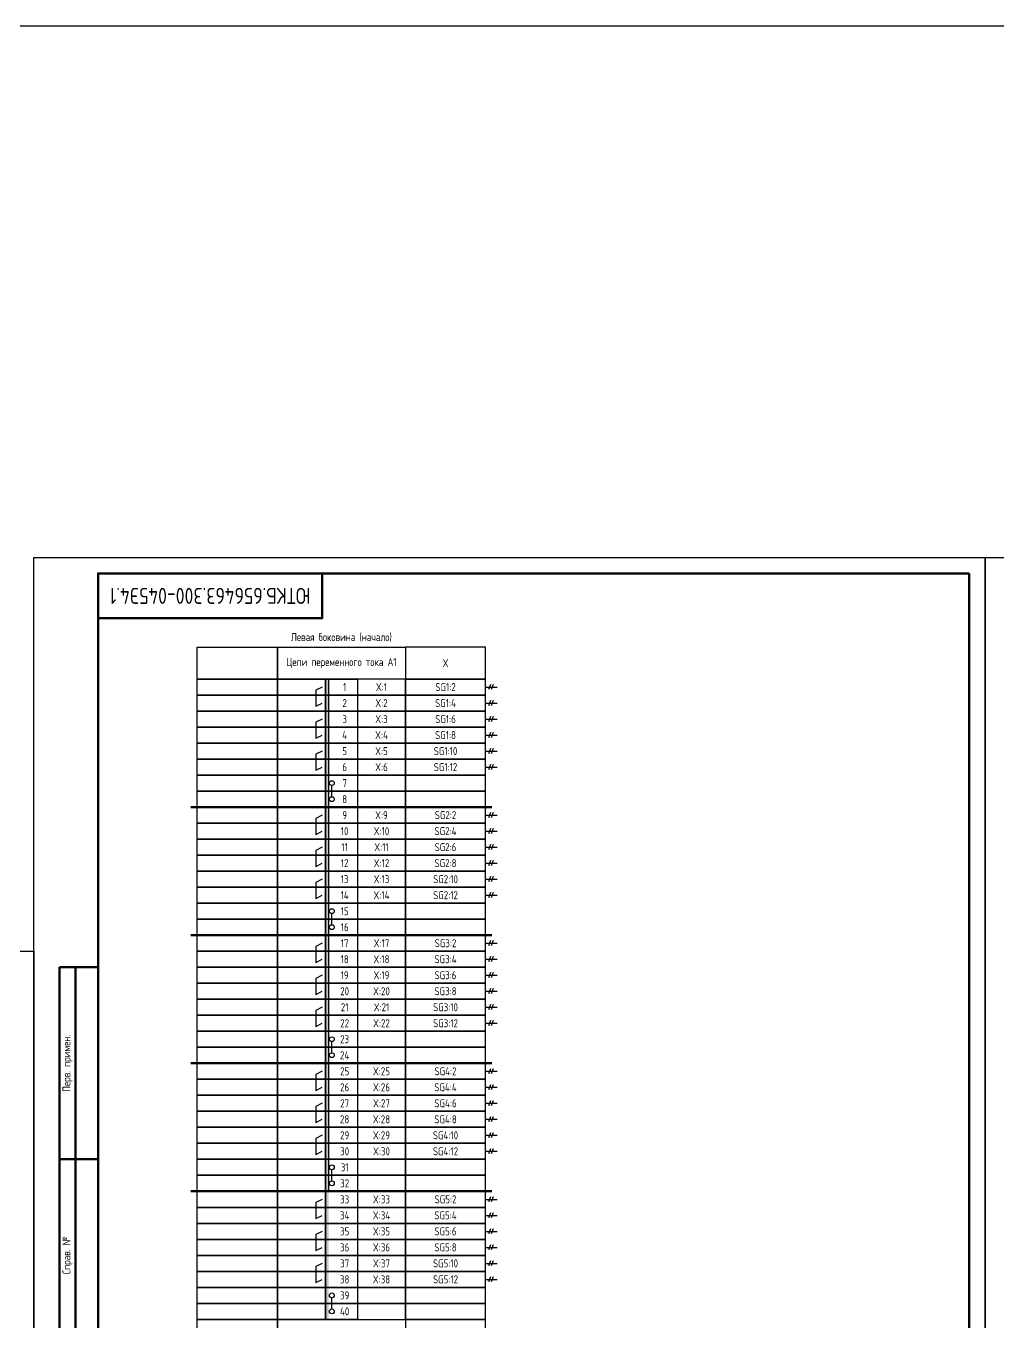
# Model space of a CAD drawing. Header units: millimetres. Extents: x -1117 to 2934, y -90 to 586.
# Drawn here: x 2097.5 to 2401, y 181.2 to 586 of the extents above; entities that cross this region are included whole.
import ezdxf

# ---------------------------------------------------------------- set-up
doc = ezdxf.new("R2010")
doc.units = ezdxf.units.MM
doc.styles.add('Gost_type_A', font='GOST_A.TTF')

# ---------------------------------------------------------------- blocks, each defined once
blk = doc.blocks.new('Штамп левый верхний')
at = {"lineweight": 50}
for points in [[(-12, 0), (-7, 0), (-7, -60), (-12, -60)], [(-7, 0), (0, 0), (0, -60), (-7, -60)], [(-12, -60), (-7, -60), (-7, -120), (-12, -120)], [(-7, -60), (0, -60), (0, -120), (-7, -120)]]:
    blk.add_lwpolyline(points, close=True, dxfattribs=at)
at = {"char_height": 2.5, "width": 60, "attachment_point": 5, "rotation": 90, "style": 'Gost_type_A'}
for s, insert in [('Перв. примен.', (-9.5, -30)), ('Справ. №', (-9.5, -90))]:
    blk.add_mtext(s, dxfattribs=dict(at, insert=insert))
blk = doc.blocks.new('Штамп угловой верхний')
at = {"lineweight": 50}
blk.add_lwpolyline([(0, 0), (70, 0), (70, -14), (0, -14)], close=True, dxfattribs=at)
blk = doc.blocks.new('Формат_А3')
blk.add_lwpolyline([(-420, 297), (0, 297), (0, 0), (-420, 0)], close=True)

msp = doc.modelspace()

# ---------------------------------------------------------------- hatches: boundary and pattern name
h = msp.add_hatch(color=256)
h.dxf.hatch_style = 1
h.paths.add_polyline_path([(2192, 382), (2191, 382), (2191, 342), (2192, 342)])
h = msp.add_hatch(color=256)
h.dxf.hatch_style = 1
h.paths.add_polyline_path([(2192, 342), (2191, 342), (2191, 302), (2192, 302)])
h = msp.add_hatch(color=256)
h.dxf.hatch_style = 1
h.paths.add_polyline_path([(2192, 302), (2191, 302), (2191, 262), (2192, 262)])
h = msp.add_hatch(color=256)
h.dxf.hatch_style = 1
h.paths.add_polyline_path([(2191, 182), (2192, 182), (2192, 262), (2191, 262)])

# ---------------------------------------------------------------- linework, layer by layer
for p, q in [((2241, 379.5), (2244.62, 379.5)), ((2242.54, 380.31), (2241.96, 378.69)), ((2243.33, 380.31), (2242.75, 378.69)), ((2241, 374.5), (2244.62, 374.5)), ((2242.54, 375.31), (2241.96, 373.69)), ((2243.33, 375.31), (2242.75, 373.69)), ((2241, 369.5), (2244.62, 369.5)), ((2242.54, 370.31), (2241.96, 368.69)), ((2243.33, 370.31), (2242.75, 368.69)), ((2241, 364.5), (2244.62, 364.5)), ((2242.54, 365.31), (2241.96, 363.69)), ((2243.33, 365.31), (2242.75, 363.69)), ((2242.54, 360.31), (2241.96, 358.69)), ((2243.33, 360.31), (2242.75, 358.69)), ((2241, 359.5), (2244.62, 359.5)), ((2241, 354.5), (2244.62, 354.5)), ((2242.54, 355.31), (2241.96, 353.69)), ((2243.33, 355.31), (2242.75, 353.69)), ((2193, 345.25), (2193, 348.75)), ((2242.54, 340.31), (2241.96, 338.69)), ((2243.33, 340.31), (2242.75, 338.69)), ((2241, 339.5), (2244.62, 339.5)), ((2241, 334.5), (2244.62, 334.5)), ((2242.54, 335.31), (2241.96, 333.69)), ((2243.33, 335.31), (2242.75, 333.69)), ((2241, 329.5), (2244.62, 329.5)), ((2242.54, 330.31), (2241.96, 328.69)), ((2243.33, 330.31), (2242.75, 328.69)), ((2241, 324.5), (2244.62, 324.5)), ((2242.54, 325.31), (2241.96, 323.69)), ((2243.33, 325.31), (2242.75, 323.69)), ((2242.54, 320.31), (2241.96, 318.69)), ((2243.33, 320.31), (2242.75, 318.69)), ((2241, 319.5), (2244.62, 319.5)), ((2241, 314.5), (2244.62, 314.5)), ((2242.54, 315.31), (2241.96, 313.69)), ((2243.33, 315.31), (2242.75, 313.69)), ((2193, 305.25), (2193, 308.75)), ((2242.54, 300.31), (2241.96, 298.69)), ((2243.33, 300.31), (2242.75, 298.69)), ((2241, 299.5), (2244.62, 299.5)), ((2241, 294.5), (2244.62, 294.5)), ((2242.54, 295.31), (2241.96, 293.69)), ((2243.33, 295.31), (2242.75, 293.69)), ((2241, 289.5), (2244.62, 289.5)), ((2242.54, 290.31), (2241.96, 288.69)), ((2243.33, 290.31), (2242.75, 288.69)), ((2241, 284.5), (2244.62, 284.5)), ((2242.54, 285.31), (2241.96, 283.69)), ((2243.33, 285.31), (2242.75, 283.69)), ((2241, 279.5), (2244.62, 279.5)), ((2242.54, 280.31), (2241.96, 278.69)), ((2243.33, 280.31), (2242.75, 278.69)), ((2242.54, 275.31), (2241.96, 273.69)), ((2243.33, 275.31), (2242.75, 273.69)), ((2241, 274.5), (2244.62, 274.5)), ((2193, 265.25), (2193, 268.75)), ((2241, 259.5), (2244.62, 259.5)), ((2242.54, 260.31), (2241.96, 258.69)), ((2243.33, 260.31), (2242.75, 258.69)), ((2242.54, 255.31), (2241.96, 253.69)), ((2243.33, 255.31), (2242.75, 253.69)), ((2241, 254.5), (2244.62, 254.5)), ((2241, 249.5), (2244.62, 249.5)), ((2242.54, 250.31), (2241.96, 248.69)), ((2243.33, 250.31), (2242.75, 248.69)), ((2241, 244.5), (2244.62, 244.5)), ((2242.54, 245.31), (2241.96, 243.69)), ((2243.33, 245.31), (2242.75, 243.69)), ((2241, 239.5), (2244.62, 239.5)), ((2242.54, 240.31), (2241.96, 238.69)), ((2243.33, 240.31), (2242.75, 238.69)), ((2242.54, 235.31), (2241.96, 233.69)), ((2243.33, 235.31), (2242.75, 233.69)), ((2241, 234.5), (2244.62, 234.5)), ((2193, 225.25), (2193, 228.75)), ((2241, 219.5), (2244.62, 219.5)), ((2242.54, 220.31), (2241.96, 218.69)), ((2243.33, 220.31), (2242.75, 218.69)), ((2242.54, 215.31), (2241.96, 213.69)), ((2243.33, 215.31), (2242.75, 213.69)), ((2241, 214.5), (2244.62, 214.5)), ((2241, 209.5), (2244.62, 209.5)), ((2242.54, 210.31), (2241.96, 208.69)), ((2243.33, 210.31), (2242.75, 208.69)), ((2241, 204.5), (2244.62, 204.5)), ((2242.54, 205.31), (2241.96, 203.69)), ((2243.33, 205.31), (2242.75, 203.69)), ((2241, 199.5), (2244.62, 199.5)), ((2242.54, 200.31), (2241.96, 198.69)), ((2243.33, 200.31), (2242.75, 198.69)), ((2241, 194.5), (2244.62, 194.5)), ((2242.54, 195.31), (2241.96, 193.69)), ((2243.33, 195.31), (2242.75, 193.69)), ((2193, 185.25), (2193, 188.75))]:
    msp.add_line(p, q)
at = {"lineweight": 50}
for p, q in [((2149, 342), (2243, 342)), ((2149, 302), (2243, 302)), ((2149, 262), (2243, 262)), ((2149, 222), (2243, 222))]:
    msp.add_line(p, q, dxfattribs=at)
for points in [[(-1117.42, 586), (2934.29, 586), (2934.29, -90), (-1117.42, -90)], [(2397, 420), (2397, 0), (2100, 0), (2100, 420)], [(2694, 420), (2694, 0), (2397, 0), (2397, 420)], [(2151, 392), (2176, 392), (2176, 382), (2151, 382)], [(2176, 392), (2216, 392), (2216, 382), (2176, 382)], [(2241, 392), (2216, 392), (2216, 382), (2241, 382)], [(2151, 382), (2176, 382), (2176, 377), (2151, 377)], [(2176, 382), (2191, 382), (2191, 377), (2176, 377)], [(2191, 382), (2201, 382), (2201, 377), (2191, 377)], [(2216, 382), (2201, 382), (2201, 377), (2216, 377)], [(2241, 382), (2216, 382), (2216, 377), (2241, 377)], [(2151, 377), (2176, 377), (2176, 372), (2151, 372)], [(2176, 377), (2191, 377), (2191, 372), (2176, 372)], [(2191, 377), (2201, 377), (2201, 372), (2191, 372)], [(2216, 377), (2201, 377), (2201, 372), (2216, 372)], [(2241, 377), (2216, 377), (2216, 372), (2241, 372)], [(2151, 372), (2176, 372), (2176, 367), (2151, 367)], [(2176, 372), (2191, 372), (2191, 367), (2176, 367)], [(2191, 372), (2201, 372), (2201, 367), (2191, 367)], [(2216, 372), (2201, 372), (2201, 367), (2216, 367)], [(2241, 372), (2216, 372), (2216, 367), (2241, 367)], [(2151, 367), (2176, 367), (2176, 362), (2151, 362)], [(2176, 367), (2191, 367), (2191, 362), (2176, 362)], [(2191, 367), (2201, 367), (2201, 362), (2191, 362)], [(2216, 367), (2201, 367), (2201, 362), (2216, 362)], [(2241, 367), (2216, 367), (2216, 362), (2241, 362)], [(2151, 362), (2176, 362), (2176, 357), (2151, 357)], [(2176, 362), (2191, 362), (2191, 357), (2176, 357)], [(2191, 362), (2201, 362), (2201, 357), (2191, 357)], [(2216, 362), (2201, 362), (2201, 357), (2216, 357)], [(2241, 362), (2216, 362), (2216, 357), (2241, 357)], [(2151, 357), (2176, 357), (2176, 352), (2151, 352)], [(2176, 357), (2191, 357), (2191, 352), (2176, 352)], [(2191, 357), (2201, 357), (2201, 352), (2191, 352)], [(2216, 357), (2201, 357), (2201, 352), (2216, 352)], [(2241, 357), (2216, 357), (2216, 352), (2241, 352)], [(2151, 352), (2176, 352), (2176, 347), (2151, 347)], [(2176, 352), (2191, 352), (2191, 347), (2176, 347)], [(2191, 352), (2201, 352), (2201, 347), (2191, 347)], [(2216, 352), (2201, 352), (2201, 347), (2216, 347)], [(2241, 352), (2216, 352), (2216, 347), (2241, 347)], [(2151, 347), (2176, 347), (2176, 342), (2151, 342)], [(2176, 347), (2191, 347), (2191, 342), (2176, 342)], [(2191, 347), (2201, 347), (2201, 342), (2191, 342)], [(2216, 347), (2201, 347), (2201, 342), (2216, 342)], [(2241, 347), (2216, 347), (2216, 342), (2241, 342)], [(2151, 342), (2176, 342), (2176, 337), (2151, 337)], [(2176, 342), (2191, 342), (2191, 337), (2176, 337)], [(2191, 342), (2201, 342), (2201, 337), (2191, 337)], [(2216, 342), (2201, 342), (2201, 337), (2216, 337)], [(2241, 342), (2216, 342), (2216, 337), (2241, 337)], [(2151, 337), (2176, 337), (2176, 332), (2151, 332)], [(2176, 337), (2191, 337), (2191, 332), (2176, 332)], [(2191, 337), (2201, 337), (2201, 332), (2191, 332)], [(2216, 337), (2201, 337), (2201, 332), (2216, 332)], [(2241, 337), (2216, 337), (2216, 332), (2241, 332)], [(2151, 332), (2176, 332), (2176, 327), (2151, 327)], [(2176, 332), (2191, 332), (2191, 327), (2176, 327)], [(2191, 332), (2201, 332), (2201, 327), (2191, 327)], [(2216, 332), (2201, 332), (2201, 327), (2216, 327)], [(2241, 332), (2216, 332), (2216, 327), (2241, 327)], [(2151, 327), (2176, 327), (2176, 322), (2151, 322)], [(2176, 327), (2191, 327), (2191, 322), (2176, 322)], [(2191, 327), (2201, 327), (2201, 322), (2191, 322)], [(2216, 327), (2201, 327), (2201, 322), (2216, 322)], [(2241, 327), (2216, 327), (2216, 322), (2241, 322)], [(2151, 322), (2176, 322), (2176, 317), (2151, 317)], [(2176, 322), (2191, 322), (2191, 317), (2176, 317)], [(2191, 322), (2201, 322), (2201, 317), (2191, 317)], [(2216, 322), (2201, 322), (2201, 317), (2216, 317)], [(2241, 322), (2216, 322), (2216, 317), (2241, 317)], [(2151, 317), (2176, 317), (2176, 312), (2151, 312)], [(2176, 317), (2191, 317), (2191, 312), (2176, 312)], [(2191, 317), (2201, 317), (2201, 312), (2191, 312)], [(2216, 317), (2201, 317), (2201, 312), (2216, 312)], [(2241, 317), (2216, 317), (2216, 312), (2241, 312)], [(2151, 312), (2176, 312), (2176, 307), (2151, 307)], [(2176, 312), (2191, 312), (2191, 307), (2176, 307)], [(2191, 312), (2201, 312), (2201, 307), (2191, 307)], [(2216, 312), (2201, 312), (2201, 307), (2216, 307)], [(2241, 312), (2216, 312), (2216, 307), (2241, 307)], [(2151, 307), (2176, 307), (2176, 302), (2151, 302)], [(2176, 307), (2191, 307), (2191, 302), (2176, 302)], [(2191, 307), (2201, 307), (2201, 302), (2191, 302)], [(2216, 307), (2201, 307), (2201, 302), (2216, 302)], [(2241, 307), (2216, 307), (2216, 302), (2241, 302)], [(2151, 302), (2176, 302), (2176, 297), (2151, 297)], [(2176, 302), (2191, 302), (2191, 297), (2176, 297)], [(2191, 302), (2201, 302), (2201, 297), (2191, 297)], [(2216, 302), (2201, 302), (2201, 297), (2216, 297)], [(2241, 302), (2216, 302), (2216, 297), (2241, 297)], [(2151, 297), (2176, 297), (2176, 292), (2151, 292)], [(2176, 297), (2191, 297), (2191, 292), (2176, 292)], [(2191, 297), (2201, 297), (2201, 292), (2191, 292)], [(2216, 297), (2201, 297), (2201, 292), (2216, 292)], [(2241, 297), (2216, 297), (2216, 292), (2241, 292)], [(2151, 292), (2176, 292), (2176, 287), (2151, 287)], [(2176, 292), (2191, 292), (2191, 287), (2176, 287)], [(2191, 292), (2201, 292), (2201, 287), (2191, 287)], [(2216, 292), (2201, 292), (2201, 287), (2216, 287)], [(2241, 292), (2216, 292), (2216, 287), (2241, 287)], [(2151, 287), (2176, 287), (2176, 282), (2151, 282)], [(2176, 287), (2191, 287), (2191, 282), (2176, 282)], [(2191, 287), (2201, 287), (2201, 282), (2191, 282)], [(2216, 287), (2201, 287), (2201, 282), (2216, 282)], [(2241, 287), (2216, 287), (2216, 282), (2241, 282)], [(2151, 282), (2176, 282), (2176, 277), (2151, 277)], [(2176, 282), (2191, 282), (2191, 277), (2176, 277)], [(2191, 282), (2201, 282), (2201, 277), (2191, 277)], [(2216, 282), (2201, 282), (2201, 277), (2216, 277)], [(2241, 282), (2216, 282), (2216, 277), (2241, 277)], [(2151, 277), (2176, 277), (2176, 272), (2151, 272)], [(2176, 277), (2191, 277), (2191, 272), (2176, 272)], [(2191, 277), (2201, 277), (2201, 272), (2191, 272)], [(2216, 277), (2201, 277), (2201, 272), (2216, 272)], [(2241, 277), (2216, 277), (2216, 272), (2241, 272)], [(2151, 272), (2176, 272), (2176, 267), (2151, 267)], [(2176, 272), (2191, 272), (2191, 267), (2176, 267)], [(2191, 272), (2201, 272), (2201, 267), (2191, 267)], [(2216, 272), (2201, 272), (2201, 267), (2216, 267)], [(2241, 272), (2216, 272), (2216, 267), (2241, 267)], [(2151, 267), (2176, 267), (2176, 262), (2151, 262)], [(2176, 267), (2191, 267), (2191, 262), (2176, 262)], [(2191, 267), (2201, 267), (2201, 262), (2191, 262)], [(2216, 267), (2201, 267), (2201, 262), (2216, 262)], [(2241, 267), (2216, 267), (2216, 262), (2241, 262)], [(2151, 262), (2176, 262), (2176, 257), (2151, 257)], [(2176, 262), (2191, 262), (2191, 257), (2176, 257)], [(2191, 262), (2201, 262), (2201, 257), (2191, 257)], [(2216, 262), (2201, 262), (2201, 257), (2216, 257)], [(2241, 262), (2216, 262), (2216, 257), (2241, 257)], [(2151, 257), (2176, 257), (2176, 252), (2151, 252)], [(2176, 257), (2191, 257), (2191, 252), (2176, 252)], [(2191, 257), (2201, 257), (2201, 252), (2191, 252)], [(2216, 257), (2201, 257), (2201, 252), (2216, 252)], [(2241, 257), (2216, 257), (2216, 252), (2241, 252)], [(2151, 252), (2176, 252), (2176, 247), (2151, 247)], [(2176, 252), (2191, 252), (2191, 247), (2176, 247)], [(2191, 252), (2201, 252), (2201, 247), (2191, 247)], [(2216, 252), (2201, 252), (2201, 247), (2216, 247)], [(2241, 252), (2216, 252), (2216, 247), (2241, 247)], [(2151, 247), (2176, 247), (2176, 242), (2151, 242)], [(2176, 247), (2191, 247), (2191, 242), (2176, 242)], [(2191, 247), (2201, 247), (2201, 242), (2191, 242)], [(2216, 247), (2201, 247), (2201, 242), (2216, 242)], [(2241, 247), (2216, 247), (2216, 242), (2241, 242)], [(2151, 242), (2176, 242), (2176, 237), (2151, 237)], [(2176, 242), (2191, 242), (2191, 237), (2176, 237)], [(2191, 242), (2201, 242), (2201, 237), (2191, 237)], [(2216, 242), (2201, 242), (2201, 237), (2216, 237)], [(2241, 242), (2216, 242), (2216, 237), (2241, 237)], [(2151, 237), (2176, 237), (2176, 232), (2151, 232)], [(2176, 237), (2191, 237), (2191, 232), (2176, 232)], [(2191, 237), (2201, 237), (2201, 232), (2191, 232)], [(2216, 237), (2201, 237), (2201, 232), (2216, 232)], [(2241, 237), (2216, 237), (2216, 232), (2241, 232)], [(2151, 232), (2176, 232), (2176, 227), (2151, 227)], [(2176, 232), (2191, 232), (2191, 227), (2176, 227)], [(2191, 232), (2201, 232), (2201, 227), (2191, 227)], [(2216, 232), (2201, 232), (2201, 227), (2216, 227)], [(2241, 232), (2216, 232), (2216, 227), (2241, 227)], [(2151, 227), (2176, 227), (2176, 222), (2151, 222)], [(2176, 227), (2191, 227), (2191, 222), (2176, 222)], [(2191, 227), (2201, 227), (2201, 222), (2191, 222)], [(2216, 227), (2201, 227), (2201, 222), (2216, 222)], [(2241, 227), (2216, 227), (2216, 222), (2241, 222)], [(2151, 222), (2176, 222), (2176, 217), (2151, 217)], [(2176, 222), (2191, 222), (2191, 217), (2176, 217)], [(2191, 222), (2201, 222), (2201, 217), (2191, 217)], [(2216, 222), (2201, 222), (2201, 217), (2216, 217)], [(2241, 222), (2216, 222), (2216, 217), (2241, 217)], [(2151, 217), (2176, 217), (2176, 212), (2151, 212)], [(2176, 217), (2191, 217), (2191, 212), (2176, 212)], [(2191, 217), (2201, 217), (2201, 212), (2191, 212)], [(2216, 217), (2201, 217), (2201, 212), (2216, 212)], [(2241, 217), (2216, 217), (2216, 212), (2241, 212)], [(2151, 212), (2176, 212), (2176, 207), (2151, 207)], [(2176, 212), (2191, 212), (2191, 207), (2176, 207)], [(2191, 212), (2201, 212), (2201, 207), (2191, 207)], [(2216, 212), (2201, 212), (2201, 207), (2216, 207)], [(2241, 212), (2216, 212), (2216, 207), (2241, 207)], [(2151, 207), (2176, 207), (2176, 202), (2151, 202)], [(2176, 207), (2191, 207), (2191, 202), (2176, 202)], [(2191, 207), (2201, 207), (2201, 202), (2191, 202)], [(2216, 207), (2201, 207), (2201, 202), (2216, 202)], [(2241, 207), (2216, 207), (2216, 202), (2241, 202)], [(2151, 202), (2176, 202), (2176, 197), (2151, 197)], [(2176, 202), (2191, 202), (2191, 197), (2176, 197)], [(2191, 202), (2201, 202), (2201, 197), (2191, 197)], [(2216, 202), (2201, 202), (2201, 197), (2216, 197)], [(2241, 202), (2216, 202), (2216, 197), (2241, 197)], [(2151, 197), (2176, 197), (2176, 192), (2151, 192)], [(2176, 197), (2191, 197), (2191, 192), (2176, 192)], [(2191, 197), (2201, 197), (2201, 192), (2191, 192)], [(2216, 197), (2201, 197), (2201, 192), (2216, 192)], [(2241, 197), (2216, 197), (2216, 192), (2241, 192)], [(2151, 192), (2176, 192), (2176, 187), (2151, 187)], [(2176, 192), (2191, 192), (2191, 187), (2176, 187)], [(2191, 192), (2201, 192), (2201, 187), (2191, 187)], [(2216, 192), (2201, 192), (2201, 187), (2216, 187)], [(2241, 192), (2216, 192), (2216, 187), (2241, 187)], [(2151, 187), (2176, 187), (2176, 182), (2151, 182)], [(2176, 187), (2191, 187), (2191, 182), (2176, 182)], [(2191, 187), (2201, 187), (2201, 182), (2191, 182)], [(2216, 187), (2201, 187), (2201, 182), (2216, 182)], [(2241, 187), (2216, 187), (2216, 182), (2241, 182)], [(2151, 182), (2176, 182), (2176, 172), (2151, 172)], [(2176, 182), (2216, 182), (2216, 172), (2176, 172)], [(2241, 182), (2216, 182), (2216, 172), (2241, 172)]]:
    msp.add_lwpolyline(points, close=True)
msp.add_lwpolyline([(2392, 415), (2392, 5), (2120, 5), (2120, 415)], close=True, dxfattribs=at)
for points in [[(2191, 342), (2191, 382), (2192, 382), (2192, 342)], [(2190, 379.5), (2188, 378.5), (2188, 373.5), (2190, 374.5)], [(2190, 369.5), (2188, 368.5), (2188, 363.5), (2190, 364.5)], [(2190, 359.5), (2188, 358.5), (2188, 353.5), (2190, 354.5)], [(2191, 302), (2191, 342), (2192, 342), (2192, 302)], [(2190, 339.5), (2188, 338.5), (2188, 333.5), (2190, 334.5)], [(2190, 329.5), (2188, 328.5), (2188, 323.5), (2190, 324.5)], [(2190, 319.5), (2188, 318.5), (2188, 313.5), (2190, 314.5)], [(2191, 262), (2191, 302), (2192, 302), (2192, 262)], [(2190, 299.5), (2188, 298.5), (2188, 293.5), (2190, 294.5)], [(2190, 289.5), (2188, 288.5), (2188, 283.5), (2190, 284.5)], [(2190, 279.5), (2188, 278.5), (2188, 273.5), (2190, 274.5)], [(2190, 259.5), (2188, 258.5), (2188, 253.5), (2190, 254.5)], [(2191, 222), (2191, 262), (2192, 262), (2192, 222)], [(2190, 249.5), (2188, 248.5), (2188, 243.5), (2190, 244.5)], [(2190, 239.5), (2188, 238.5), (2188, 233.5), (2190, 234.5)], [(2190, 219.5), (2188, 218.5), (2188, 213.5), (2190, 214.5)], [(2190, 209.5), (2188, 208.5), (2188, 203.5), (2190, 204.5)], [(2190, 199.5), (2188, 198.5), (2188, 193.5), (2190, 194.5)]]:
    msp.add_lwpolyline(points)
for centre in [(2193, 349.5), (2193, 344.5), (2193, 309.5), (2193, 304.5), (2193, 269.5), (2193, 264.5), (2193, 229.5), (2193, 224.5), (2193, 189.5), (2193, 184.5)]:
    msp.add_circle(centre, 0.75)

# ---------------------------------------------------------------- block references
msp.add_blockref('Штамп угловой верхний', (2120, 415))
at = {"color": 1}
for name, p in [('Формат_А3', (2100, 0)), ('Штамп левый верхний', (2120, 292))]:
    msp.add_blockref(name, p, dxfattribs=at)

# ---------------------------------------------------------------- texts
at = {"insert": (2155, 408), "char_height": 5, "width": 70, "attachment_point": 5, "rotation": 180, "style": 'Gost_type_A'}
msp.add_mtext('ЮТКБ.656463.300-045Э4.1', dxfattribs=at)
at = {"char_height": 2.5, "attachment_point": 5, "style": 'Gost_type_A'}
for s, insert, width in [('Левая боковина (начало)', (2196, 395), 90), ('Цепи переменного тока А1', (2196, 387), 40), ('X', (2228.5, 387), 25), ('SG1:2', (2228.5, 379.5), 25), ('SG1:4', (2228.5, 374.5), 25), ('SG1:6', (2228.5, 369.5), 25), ('SG1:8', (2228.5, 364.5), 25), ('SG1:10', (2228.5, 359.5), 25), ('SG1:12', (2228.5, 354.5), 25), ('SG2:2', (2228.5, 339.5), 25), ('SG2:4', (2228.5, 334.5), 25), ('SG2:6', (2228.5, 329.5), 25), ('SG2:8', (2228.5, 324.5), 25), ('SG2:10', (2228.5, 319.5), 25), ('SG2:12', (2228.5, 314.5), 25), ('SG3:2', (2228.5, 299.5), 25), ('SG3:4', (2228.5, 294.5), 25), ('SG3:6', (2228.5, 289.5), 25), ('SG3:8', (2228.5, 284.5), 25), ('SG3:10', (2228.5, 279.5), 25), ('SG3:12', (2228.5, 274.5), 25), ('SG4:2', (2228.5, 259.5), 25), ('SG4:4', (2228.5, 254.5), 25), ('SG4:6', (2228.5, 249.5), 25), ('SG4:8', (2228.5, 244.5), 25), ('SG4:10', (2228.5, 239.5), 25), ('SG4:12', (2228.5, 234.5), 25), ('SG5:2', (2228.5, 219.5), 25), ('SG5:4', (2228.5, 214.5), 25), ('SG5:6', (2228.5, 209.5), 25), ('SG5:8', (2228.5, 204.5), 25), ('SG5:10', (2228.5, 199.5), 25), ('SG5:12', (2228.5, 194.5), 25)]:
    msp.add_mtext(s, dxfattribs=dict(at, insert=insert, width=width))
at = {"ltscale": 10, "char_height": 2.5, "attachment_point": 5, "style": 'Gost_type_A'}
for s, insert, width in [('1', (2197, 379.5), 8), ('X:1', (2208.5, 379.5), 15), ('2', (2197, 374.5), 8), ('X:2', (2208.5, 374.5), 15), ('3', (2197, 369.5), 8), ('X:3', (2208.5, 369.5), 15), ('4', (2197, 364.5), 8), ('X:4', (2208.5, 364.5), 15), ('5', (2197, 359.5), 8), ('X:5', (2208.5, 359.5), 15), ('6', (2197, 354.5), 8), ('X:6', (2208.5, 354.5), 15), ('7', (2197, 349.5), 8), ('8', (2197, 344.5), 8), ('9', (2197, 339.5), 8), ('X:9', (2208.5, 339.5), 15), ('10', (2197, 334.5), 8), ('X:10', (2208.5, 334.5), 15), ('11', (2197, 329.5), 8), ('X:11', (2208.5, 329.5), 15), ('12', (2197, 324.5), 8), ('X:12', (2208.5, 324.5), 15), ('13', (2197, 319.5), 8), ('X:13', (2208.5, 319.5), 15), ('14', (2197, 314.5), 8), ('X:14', (2208.5, 314.5), 15), ('15', (2197, 309.5), 8), ('16', (2197, 304.5), 8), ('17', (2197, 299.5), 8), ('X:17', (2208.5, 299.5), 15), ('18', (2197, 294.5), 8), ('X:18', (2208.5, 294.5), 15), ('19', (2197, 289.5), 8), ('X:19', (2208.5, 289.5), 15), ('20', (2197, 284.5), 8), ('X:20', (2208.5, 284.5), 15), ('21', (2197, 279.5), 8), ('X:21', (2208.5, 279.5), 15), ('22', (2197, 274.5), 8), ('X:22', (2208.5, 274.5), 15), ('23', (2197, 269.5), 8), ('24', (2197, 264.5), 8), ('25', (2197, 259.5), 8), ('X:25', (2208.5, 259.5), 15), ('26', (2197, 254.5), 8), ('X:26', (2208.5, 254.5), 15), ('27', (2197, 249.5), 8), ('X:27', (2208.5, 249.5), 15), ('28', (2197, 244.5), 8), ('X:28', (2208.5, 244.5), 15), ('29', (2197, 239.5), 8), ('X:29', (2208.5, 239.5), 15), ('30', (2197, 234.5), 8), ('X:30', (2208.5, 234.5), 15), ('31', (2197, 229.5), 8), ('32', (2197, 224.5), 8), ('33', (2197, 219.5), 8), ('X:33', (2208.5, 219.5), 15), ('34', (2197, 214.5), 8), ('X:34', (2208.5, 214.5), 15), ('35', (2197, 209.5), 8), ('X:35', (2208.5, 209.5), 15), ('36', (2197, 204.5), 8), ('X:36', (2208.5, 204.5), 15), ('37', (2197, 199.5), 8), ('X:37', (2208.5, 199.5), 15), ('38', (2197, 194.5), 8), ('X:38', (2208.5, 194.5), 15), ('39', (2197, 189.5), 8), ('40', (2197, 184.5), 8)]:
    msp.add_mtext(s, dxfattribs=dict(at, insert=insert, width=width))

doc.saveas('drawing.dxf')
